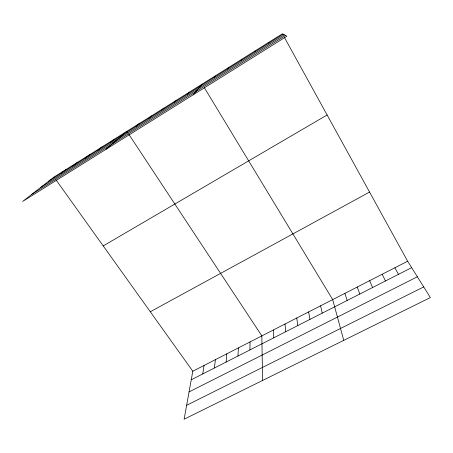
<?xml version="1.0" encoding="UTF-8"?>
<svg xmlns="http://www.w3.org/2000/svg" width="453" height="453" viewBox="0 0 453 453"><rect width="100%" height="100%" fill="white"/><g stroke="black" fill="none" stroke-linecap="round" stroke-linejoin="round"><path stroke-width="0.68" d="M249.903 349.948L250.067 341.913M255.033 51.846L255.079 50.912M237.95 356.03L238.403 347.887M226.109 362.055L226.845 353.804M214.382 368.023L215.396 359.665M202.763 373.935L204.048 365.475M56.002 179.875L192.808 371.228L184.111 419.229L430.35 297.564L407.649 261.228L284.41 37.423M241.2 60.521L241.636 59.343M227.514 69.099L228.34 67.684M213.98 77.588L215.186 75.934M193.12 94.864L202.168 84.099M187.344 94.281L189.292 92.18M174.246 102.497L176.545 100.175M161.285 110.623L163.935 108.086M148.465 118.658L151.449 115.917M135.775 126.614L139.099 123.669M106.07 149.286L126.874 131.336L127.621 132.474M110.43 142.508L114.405 139.156M97.769 150.441L102.067 146.897M85.249 158.295L89.858 154.552M72.859 166.058L77.78 162.134M60.6 173.748L65.821 169.632M48.471 181.353L283.176 34.202M40.606 187.474L284.291 34.819M31.852 194.286L285.537 35.515M103.222 245.922L327.117 114.977M150.294 311.766L369.569 192.066M192.808 371.228L407.649 261.228M191.257 379.79L411.658 267.644M189.06 391.919L417.366 276.777M186.636 405.293L423.702 286.925M128.748 134.179L261.84 335.883L262.581 380.458M204.354 87.706L332.689 299.609L343.753 340.35M394.852 267.78L398.504 274.337M268.669 42.389L269.025 43.075M382.185 274.269L385.48 280.962M369.631 280.69L372.587 287.525M357.196 287.06L359.818 294.02M344.886 293.363L347.174 300.458M320.599 305.798L322.242 313.142M308.629 311.924L309.96 319.393M296.772 318L297.791 325.582M285.022 324.014L285.741 331.715M273.38 329.977L273.799 337.791M53.986 177.061L22.65 201.443L286.862 36.251L282.4 33.771L53.986 177.061"/></g></svg>
